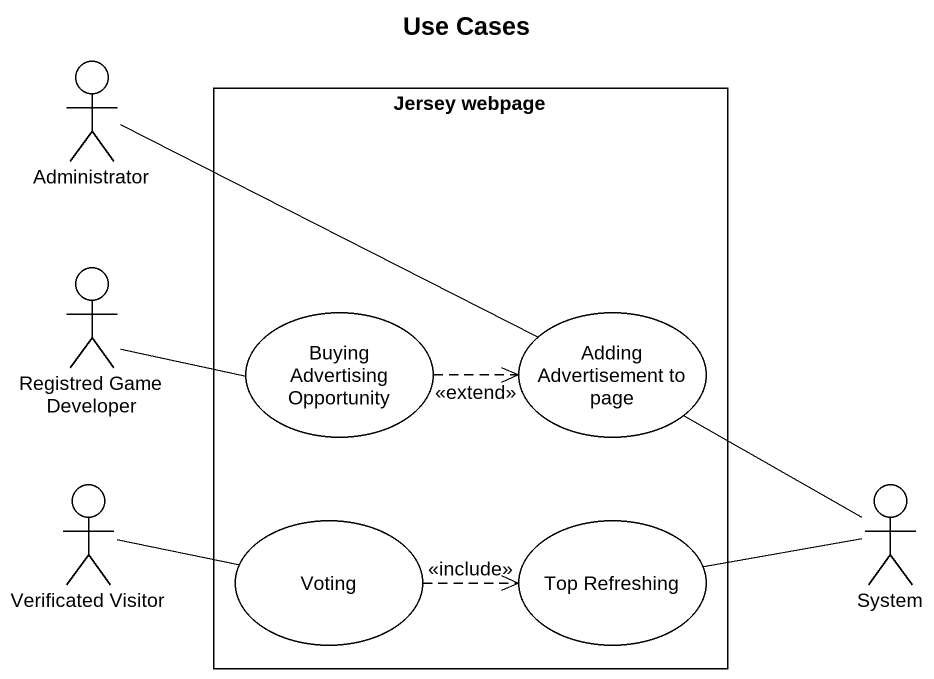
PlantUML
@startuml
title Use Cases
actor Administrator
rectangle "Jersey webpage" as Jersey_webpage {
  usecase "Buying Advertising Opportunity" as Buying_Advertising
  usecase "Adding Advertisement to page" as Adding_Advertisement_to_page
  usecase Voting
  usecase "Top Refreshing" as Top_Refreshing
}
actor "Registred Game Developer" as Registred_Game_Developer
actor "Verificated Visitor" as Verificated_Visitor
actor System
Administrator -right- Adding_Advertisement_to_page
Registred_Game_Developer -right- Buying_Advertising
Buying_Advertising .right.> Adding_Advertisement_to_page : <<extend>>
Verificated_Visitor -right- Voting
Voting .right.> Top_Refreshing : <<include>>
System -up- Adding_Advertisement_to_page
System -left- Top_Refreshing
@enduml
